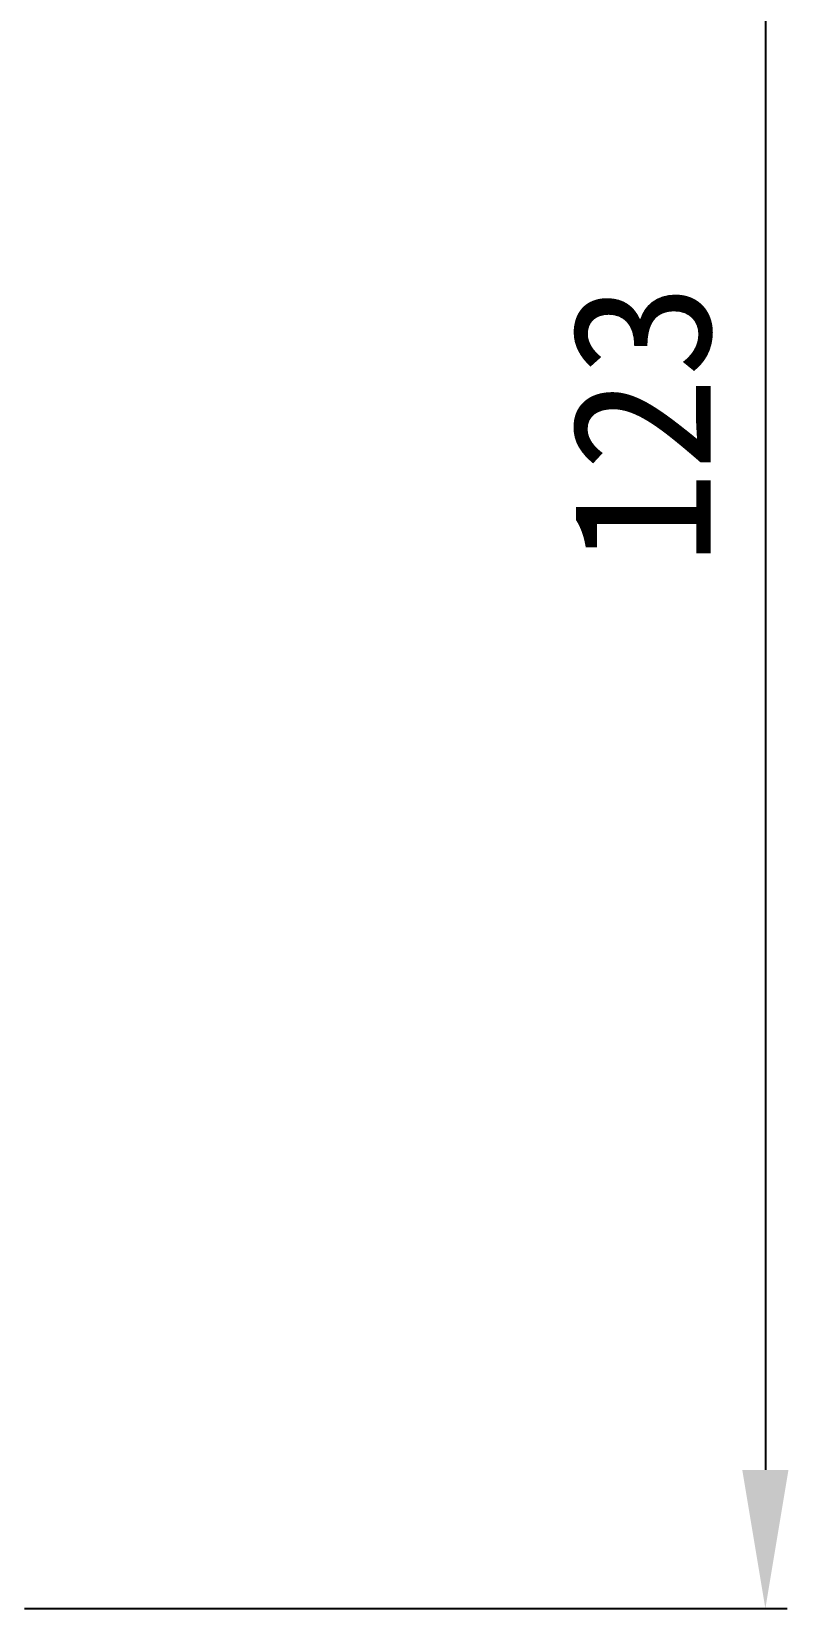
# Model space of a CAD drawing. Header units: millimetres. Extents: x 1297 to 1609, y 176 to 453.
# Drawn here: x 1570 to 1609.3, y 290.3 to 372.2 of the extents above; entities that cross this region are included whole.
import ezdxf

# ---------------------------------------------------------------- set-up
doc = ezdxf.new("R2010")
doc.units = ezdxf.units.MM
doc.header["$LTSCALE"] = 30.734
doc.header["$PDMODE"] = 3
doc.header["$PDSIZE"] = 8
doc.layers.get('Defpoints').update_dxf_attribs({"linetype": 'CONTINUOUS'})
doc.layers.add('标注', color=1, linetype='CONTINUOUS')
doc.styles.get("Standard").update_dxf_attribs({"font": ''})
doc.styles.get('Standard').set_extended_font_data('stsong')
doc.dimstyles.new('ISO-25', dxfattribs={"dimscale": 0.9, "dimtxt": 2.5, "dimasz": 2.5, "dimexe": 1.25, "dimexo": 0.625, "dimgap": 3, "dimtad": 1, "dimdsep": 46, "dimtxsty": 'Standard', "dimcen": 2.5, "dimclrd": 1, "dimclre": 1, "dimclrt": 3, "dimadec": 0, "dimazin": 0, "dimtfac": 1, "dimtmove": 0, "dimatfit": 3, "dimfxl": 0, "dimarcsym": 0})

# ---------------------------------------------------------------- blocks, each defined once
blk = doc.blocks.new('*D6')
at = {"layer": 'Defpoints', "color": 0, "transparency": 16777216}
for p in [(1542.722, 413.362), (1569.022, 290.318), (1608.077, 290.318)]:
    blk.add_point(p, dxfattribs=at)
at = {"layer": '标注', "color": 1, "lineweight": -2, "transparency": 16777216}
for p, q in [((1543.285, 413.362), (1609.202, 413.362)), ((1608.077, 406.162), (1608.077, 297.518)), ((1569.585, 290.318), (1609.202, 290.318))]:
    blk.add_line(p, q, dxfattribs=at)
at = {"layer": '标注', "color": 1, "transparency": 16777216}
for points in [[(1606.877, 406.162), (1609.277, 406.162), (1608.077, 413.362)], [(1606.877, 297.518), (1609.277, 297.518), (1608.077, 290.318)]]:
    blk.add_solid(points, dxfattribs=at)
at = {"layer": '标注', "color": 3, "lineweight": 9, "transparency": 16777216, "insert": (1601.689, 351.84), "char_height": 7.2, "attachment_point": 5, "rotation": 90}
blk.add_mtext('123', dxfattribs=at)

msp = doc.modelspace()

# ---------------------------------------------------------------- dimensions: what is measured, and where the dimension line sits
at = {"layer": '标注', "lineweight": 9}
dim = msp.add_linear_dim(base=(1608.077, 290.318), p1=(1542.722, 413.362), p2=(1569.022, 290.318), angle=90, dimstyle='ISO-25', override={"dimtxt": 8, "dimasz": 8, "dimdec": 0}, dxfattribs=at)
dim.commit()
dim.dimension.update_dxf_attribs({"geometry": '*D6', "text_midpoint": (1601.689, 351.84)})

doc.saveas('drawing.dxf')
